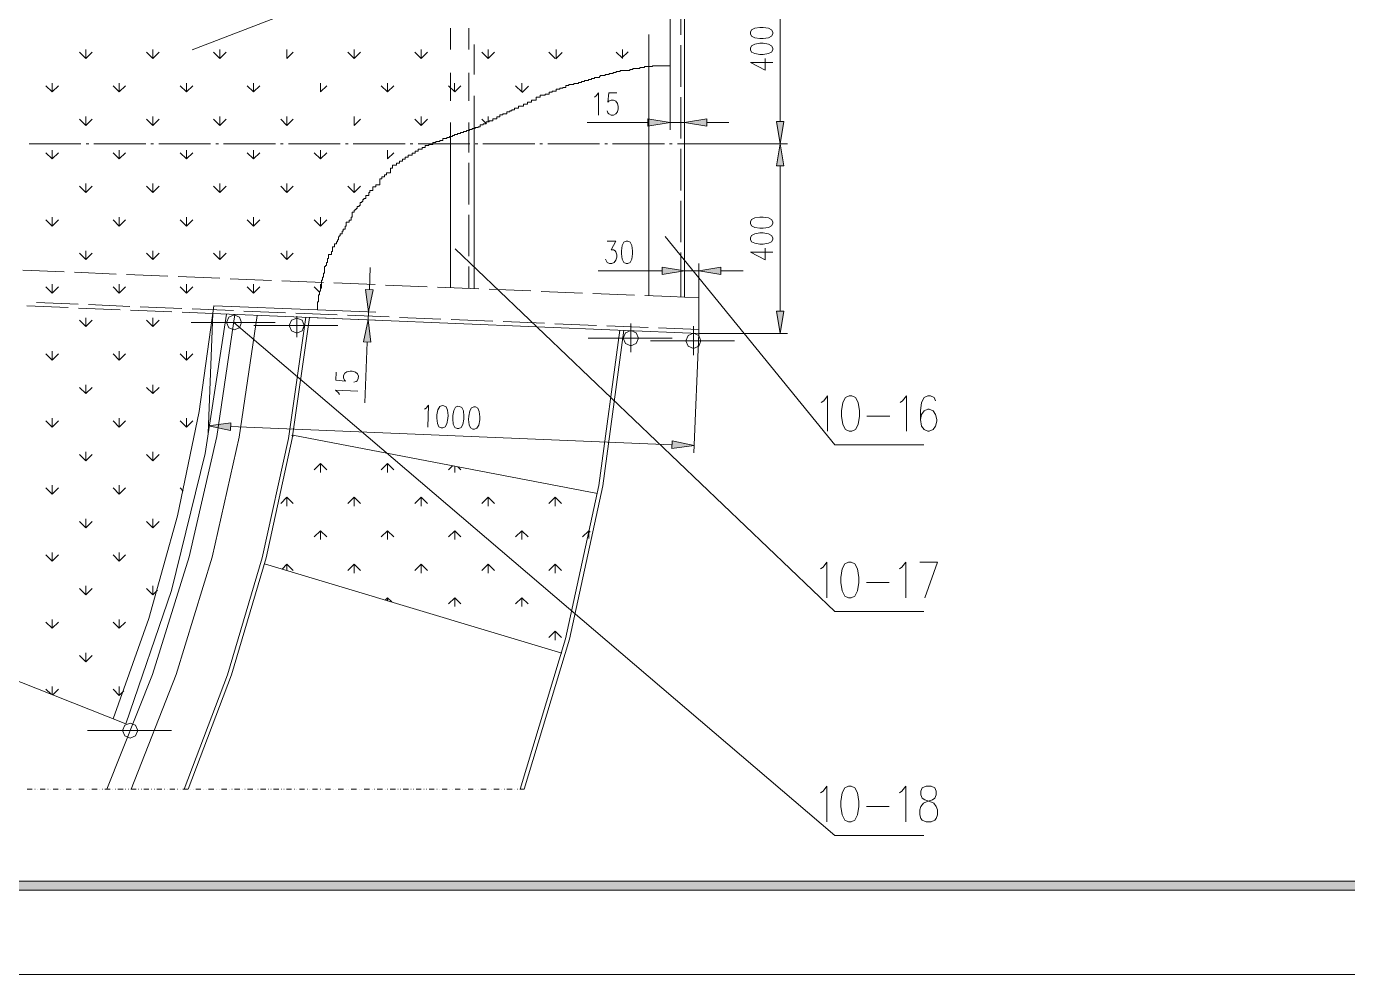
# Model space of a CAD drawing. Header units: millimetres. Extents: x 0 to 829, y 0 to 586.
# Drawn here: x 443 to 589.4, y 0 to 105.2 of the extents above; entities that cross this region are included whole.
import ezdxf

# ---------------------------------------------------------------- set-up
doc = ezdxf.new("R2010")
doc.units = ezdxf.units.MM

msp = doc.modelspace()

# ---------------------------------------------------------------- hatches: boundary and pattern name
h = msp.add_hatch(color=0)
h.dxf.hatch_style = 2
h.paths.add_polyline_path([(511.862917, 94.928972), (514.328833, 94.51975), (511.862917, 94.107)])
h = msp.add_hatch(color=0)
h.dxf.hatch_style = 2
h.paths.add_polyline_path([(518.38225, 94.928972), (515.916333, 94.51975), (518.38225, 94.107)])
h = msp.add_hatch(color=0)
h.dxf.hatch_style = 2
h.paths.add_polyline_path([(526.108083, 94.622056), (526.520833, 92.159667), (526.930056, 94.622056)])
h = msp.add_hatch(color=0)
h.dxf.hatch_style = 2
h.paths.add_polyline_path([(526.108083, 89.69375), (526.520833, 92.159667), (526.930056, 89.69375)])
h = msp.add_hatch(color=0)
h.dxf.hatch_style = 2
h.paths.add_polyline_path([(513.450417, 78.468361), (515.916333, 78.055611), (513.450417, 77.646389)])
h = msp.add_hatch(color=0)
h.dxf.hatch_style = 2
h.paths.add_polyline_path([(519.959167, 78.468361), (517.49325, 78.055611), (519.959167, 77.646389)])
h = msp.add_hatch(color=0)
h.dxf.hatch_style = 2
h.paths.add_polyline_path([(480.564472, 75.97775), (480.874917, 73.497722), (481.386444, 75.946)])
h = msp.add_hatch(color=0)
h.dxf.hatch_style = 2
h.paths.add_polyline_path([(526.108083, 73.585917), (526.520833, 71.123528), (526.930056, 73.585917)])
h = msp.add_hatch(color=0)
h.dxf.hatch_style = 2
h.paths.add_polyline_path([(480.328111, 70.171028), (480.839639, 72.619306), (481.150083, 70.139278)])
h = msp.add_hatch(color=0)
h.dxf.hatch_style = 2
h.paths.add_polyline_path([(465.606694, 61.185778), (463.130194, 60.875333), (465.574944, 60.363806)])
h = msp.add_hatch(color=0)
h.dxf.hatch_style = 2
h.paths.add_polyline_path([(514.5405, 59.189056), (516.98525, 58.677528), (514.505222, 58.367083)])
h = msp.add_hatch(color=0)
h.dxf.hatch_style = 2
h.paths.add_polyline_path([(24.154694, 9.36625), (25.142472, 10.3505), (818.80075, 10.3505), (819.788528, 9.36625)])

# ---------------------------------------------------------------- linework, layer by layer
at = {"color": 0, "lineweight": 0}
for points in [[(0, 0), (0, 585.632278), (829.154778, 585.632278), (829.154778, 0)], [(523.232944, 104.348139), (523.349361, 104.083556), (523.702139, 103.907167), (524.291278, 103.8225), (524.640528, 103.8225), (525.229667, 103.907167), (525.582444, 104.083556), (525.698861, 104.348139), (525.698861, 104.524528), (525.582444, 104.789111), (525.229667, 104.9655), (524.640528, 105.053694), (524.291278, 105.053694), (523.702139, 104.9655), (523.349361, 104.789111), (523.232944, 104.524528)], [(523.232944, 102.587778), (523.349361, 102.323194), (523.702139, 102.146806), (524.291278, 102.058611), (524.640528, 102.058611), (525.229667, 102.146806), (525.582444, 102.323194), (525.698861, 102.587778), (525.698861, 102.764167), (525.582444, 103.02875), (525.229667, 103.205139), (524.640528, 103.293333), (524.291278, 103.293333), (523.702139, 103.205139), (523.349361, 103.02875), (523.232944, 102.764167)], [(511.862917, 94.928972), (514.328833, 94.51975), (511.862917, 94.107)], [(518.38225, 94.928972), (515.916333, 94.51975), (518.38225, 94.107)], [(526.108083, 94.622056), (526.520833, 92.159667), (526.930056, 94.622056)], [(526.108083, 89.69375), (526.520833, 92.159667), (526.930056, 89.69375)], [(523.232944, 83.312), (523.349361, 83.047417), (523.702139, 82.871028), (524.291278, 82.782833), (524.640528, 82.782833), (525.229667, 82.871028), (525.582444, 83.047417), (525.698861, 83.312), (525.698861, 83.488389), (525.582444, 83.752972), (525.229667, 83.929361), (524.640528, 84.017556), (524.291278, 84.017556), (523.702139, 83.929361), (523.349361, 83.752972), (523.232944, 83.488389)], [(523.232944, 81.551639), (523.349361, 81.287056), (523.702139, 81.110667), (524.291278, 81.022472), (524.640528, 81.022472), (525.229667, 81.110667), (525.582444, 81.287056), (525.698861, 81.551639), (525.698861, 81.728028), (525.582444, 81.992611), (525.229667, 82.169), (524.640528, 82.257194), (524.291278, 82.257194), (523.702139, 82.169), (523.349361, 81.992611), (523.232944, 81.728028)], [(509.4605, 81.3435), (509.195917, 81.223556), (509.023056, 80.874306), (508.934861, 80.285167), (508.934861, 79.935917), (509.023056, 79.346778), (509.195917, 78.994), (509.4605, 78.877583), (509.636889, 78.877583), (509.901472, 78.994), (510.077861, 79.346778), (510.166056, 79.935917), (510.166056, 80.285167), (510.077861, 80.874306), (509.901472, 81.223556), (509.636889, 81.3435)], [(513.450417, 78.468361), (515.916333, 78.055611), (513.450417, 77.646389)], [(519.959167, 78.468361), (517.49325, 78.055611), (519.959167, 77.646389)], [(480.564472, 75.97775), (480.874917, 73.497722), (481.386444, 75.946)], [(526.108083, 73.585917), (526.520833, 71.123528), (526.930056, 73.585917)], [(465.133972, 72.340611), (465.380917, 72.936806), (465.973583, 73.18375), (466.569778, 72.936806), (466.816722, 72.340611), (466.569778, 71.747944), (465.973583, 71.501), (465.380917, 71.747944)], [(472.083694, 71.984306), (472.330639, 72.576972), (472.923306, 72.823917), (473.5195, 72.576972), (473.766444, 71.984306), (473.5195, 71.388111), (472.923306, 71.141167), (472.330639, 71.388111)], [(480.328111, 70.171028), (480.839639, 72.619306), (481.150083, 70.139278)], [(509.135944, 70.594361), (509.382889, 71.190556), (509.975556, 71.433972), (510.57175, 71.190556), (510.818694, 70.594361), (510.57175, 69.998167), (509.975556, 69.751222), (509.382889, 69.998167)], [(516.068028, 70.287444), (516.314972, 70.880111), (516.907639, 71.127056), (517.503833, 70.880111), (517.750778, 70.287444), (517.503833, 69.69125), (516.907639, 69.444306), (516.314972, 69.69125)], [(489.048778, 63.108417), (488.780667, 62.999056), (488.590167, 62.656861), (488.477278, 62.07125), (488.463167, 61.722), (488.526667, 61.129333), (488.688944, 60.773028), (488.946472, 60.6425), (489.122861, 60.635444), (489.390972, 60.744806), (489.581472, 61.087), (489.694361, 61.669083), (489.708472, 62.021861), (489.644972, 62.611), (489.482694, 62.970833), (489.225167, 63.097833)], [(490.805611, 63.034333), (490.5375, 62.9285), (490.347, 62.582778), (490.237639, 62.000694), (490.223528, 61.647917), (490.287028, 61.058778), (490.449306, 60.698944), (490.706833, 60.571944), (490.883222, 60.564889), (491.151333, 60.670722), (491.341833, 61.016444), (491.454722, 61.598528), (491.468833, 61.951306), (491.405333, 62.540444), (491.243056, 62.900278), (490.982, 63.027278)], [(534.183167, 64.202028), (533.759833, 64.015056), (533.477611, 63.454139), (533.3365, 62.512222), (533.3365, 61.951306), (533.477611, 61.009389), (533.759833, 60.448472), (534.183167, 60.2615), (534.465389, 60.2615), (534.888722, 60.448472), (535.167417, 61.009389), (535.308528, 61.951306), (535.308528, 62.512222), (535.167417, 63.454139), (534.888722, 64.015056), (534.465389, 64.202028)], [(492.565972, 62.963778), (492.297861, 62.857944), (492.107361, 62.512222), (491.994472, 61.930139), (491.980361, 61.577361), (492.043861, 60.988222), (492.206139, 60.628389), (492.467194, 60.501389), (492.643583, 60.494333), (492.911694, 60.600167), (493.102194, 60.945889), (493.211556, 61.527972), (493.225667, 61.877222), (493.162167, 62.469889), (492.999889, 62.826194), (492.742361, 62.956722)], [(465.606694, 61.185778), (463.130194, 60.875333), (465.574944, 60.363806)], [(514.5405, 59.189056), (516.98525, 58.677528), (514.505222, 58.367083)], [(534.112611, 45.748222), (533.689278, 45.56125), (533.407056, 44.996806), (533.265944, 44.058417), (533.265944, 43.493972), (533.407056, 42.555583), (533.689278, 41.991139), (534.112611, 41.804167), (534.394833, 41.804167), (534.818167, 41.991139), (535.096861, 42.555583), (535.237972, 43.493972), (535.237972, 44.058417), (535.096861, 44.996806), (534.818167, 45.56125), (534.394833, 45.748222)], [(453.619306, 27.061583), (453.86625, 27.657778), (454.458917, 27.904722), (455.055111, 27.657778), (455.302056, 27.061583), (455.055111, 26.468917), (454.458917, 26.221972), (453.86625, 26.468917)], [(534.112611, 20.895028), (533.689278, 20.704528), (533.407056, 20.143611), (533.265944, 19.205222), (533.265944, 18.640778), (533.407056, 17.702389), (533.689278, 17.137944), (534.112611, 16.950972), (534.394833, 16.950972), (534.818167, 17.137944), (535.096861, 17.702389), (535.237972, 18.640778), (535.237972, 19.205222), (535.096861, 20.143611), (534.818167, 20.704528), (534.394833, 20.895028)], [(542.70275, 20.895028), (542.282944, 20.704528), (542.141833, 20.330583), (542.141833, 19.953111), (542.282944, 19.579167), (542.561639, 19.392194), (543.126083, 19.205222), (543.549417, 19.014722), (543.831639, 18.640778), (543.97275, 18.263306), (543.97275, 17.702389), (543.831639, 17.324917), (543.690528, 17.137944), (543.267194, 16.950972), (542.70275, 16.950972), (542.282944, 17.137944), (542.141833, 17.324917), (542.000722, 17.702389), (542.000722, 18.263306), (542.141833, 18.640778), (542.424056, 19.014722), (542.843861, 19.205222), (543.408306, 19.392194), (543.690528, 19.579167), (543.831639, 19.953111), (543.831639, 20.330583), (543.690528, 20.704528), (543.267194, 20.895028)], [(24.154694, 9.36625), (25.142472, 10.3505), (818.80075, 10.3505), (819.788528, 9.36625)]]:
    msp.add_lwpolyline(points, close=True, dxfattribs=at)
for points in [[(532.602722, 129.956278), (461.331028, 102.570139)], [(514.328833, 112.098667), (514.328833, 100.813306)], [(526.520833, 110.729889), (526.520833, 94.622056)], [(515.496528, 104.23525), (515.496528, 109.184722)], [(515.916333, 75.134611), (515.916333, 109.184722)], [(489.980111, 102.594833), (489.980111, 104.979611)], [(492.019167, 102.594833), (492.019167, 104.979611)], [(511.972278, 100.703944), (511.972278, 104.288167)], [(449.541194, 101.617639), (449.541194, 102.601889)], [(456.974222, 101.617639), (456.974222, 102.601889)], [(464.410778, 101.617639), (464.410778, 102.601889)], [(471.847333, 101.617639), (471.847333, 102.601889)], [(479.283889, 101.617639), (479.283889, 102.601889)], [(486.720444, 101.617639), (486.720444, 102.601889)], [(492.608306, 99.843167), (492.608306, 103.145167)], [(494.157, 101.617639), (494.157, 102.601889)], [(501.674694, 101.617639), (501.674694, 102.601889)], [(509.030111, 101.617639), (509.030111, 102.601889)], [(515.496528, 98.484972), (515.496528, 103.085194)], [(449.541194, 101.617639), (448.842694, 102.312611)], [(449.541194, 101.617639), (450.236167, 102.312611)], [(456.974222, 101.617639), (456.27925, 102.312611)], [(456.974222, 101.617639), (457.672722, 102.312611)], [(464.410778, 101.617639), (463.715806, 102.312611)], [(464.410778, 101.617639), (465.109278, 102.312611)], [(471.847333, 101.617639), (472.545833, 102.312611)], [(479.283889, 101.617639), (478.588917, 102.312611)], [(479.283889, 101.617639), (479.982389, 102.312611)], [(486.720444, 101.617639), (486.021944, 102.312611)], [(486.720444, 101.617639), (487.418944, 102.312611)], [(494.157, 101.617639), (493.4585, 102.312611)], [(494.157, 101.617639), (494.8555, 102.312611)], [(501.593556, 101.617639), (500.895056, 102.312611)], [(501.646472, 101.564722), (502.341444, 102.259694)], [(509.04775, 101.63175), (508.34925, 102.33025)], [(508.977194, 101.670556), (509.672167, 102.365528)], [(523.232944, 101.180194), (524.876889, 100.29825), (524.876889, 101.621167)], [(523.232944, 101.180194), (525.698861, 101.180194)], [(489.980111, 96.911583), (489.980111, 100.026611)], [(492.019167, 96.911583), (492.019167, 100.026611)], [(506.479528, 99.610333), (506.479528, 99.500972)], [(506.588889, 99.610333), (506.479528, 99.610333)], [(507.135694, 99.719694), (506.588889, 99.719694)], [(506.588889, 99.719694), (506.588889, 99.610333)], [(507.135694, 99.829056), (507.135694, 99.719694)], [(507.573139, 99.829056), (507.135694, 99.829056)], [(507.573139, 99.938417), (507.573139, 99.829056)], [(508.010583, 99.938417), (507.573139, 99.938417)], [(508.010583, 100.047778), (508.010583, 99.938417)], [(508.338667, 100.047778), (508.010583, 100.047778)], [(508.776111, 100.157139), (508.338667, 100.157139)], [(508.338667, 100.157139), (508.338667, 100.047778)], [(508.776111, 100.2665), (508.776111, 100.157139)], [(509.866194, 100.2665), (508.776111, 100.2665)], [(510.194278, 100.375861), (509.866194, 100.375861)], [(509.866194, 100.375861), (509.866194, 100.2665)], [(510.959806, 100.485222), (510.194278, 100.485222)], [(510.194278, 100.485222), (510.194278, 100.375861)], [(510.959806, 100.594583), (510.959806, 100.485222)], [(511.503083, 100.594583), (510.959806, 100.594583)], [(511.503083, 100.703944), (511.503083, 100.594583)], [(512.377972, 100.703944), (511.503083, 100.703944)], [(511.972278, 75.293361), (511.972278, 100.703944)], [(512.377972, 100.813306), (512.377972, 100.703944)], [(514.328833, 100.813306), (512.377972, 100.813306)], [(514.328833, 100.813306), (514.328833, 93.697778)], [(445.822917, 97.899361), (445.124417, 98.594333)], [(445.822917, 97.899361), (445.822917, 98.883611)], [(445.822917, 97.899361), (446.517889, 98.594333)], [(453.255944, 97.899361), (452.560972, 98.594333)], [(453.255944, 97.899361), (453.255944, 98.883611)], [(453.255944, 97.899361), (453.954444, 98.594333)], [(460.6925, 97.899361), (459.997528, 98.594333)], [(460.6925, 97.899361), (460.6925, 98.883611)], [(460.6925, 97.899361), (461.391, 98.594333)], [(468.129056, 97.899361), (467.434083, 98.594333)], [(468.129056, 97.899361), (468.129056, 98.883611)], [(468.129056, 97.899361), (468.827556, 98.594333)], [(475.565611, 97.899361), (475.565611, 98.883611)], [(475.565611, 97.899361), (476.264111, 98.594333)], [(483.002167, 97.899361), (482.303667, 98.594333)], [(483.002167, 97.899361), (483.002167, 98.883611)], [(483.002167, 97.899361), (483.700667, 98.594333)], [(490.438722, 97.899361), (489.740222, 98.594333)], [(490.428139, 97.899361), (490.428139, 98.883611)], [(490.438722, 97.899361), (491.137222, 98.594333)], [(497.875278, 97.899361), (497.176778, 98.594333)], [(497.875278, 97.899361), (497.875278, 98.883611)], [(497.928194, 97.846444), (498.623167, 98.541417)], [(501.674694, 98.192167), (501.674694, 97.973444)], [(502.112139, 98.192167), (501.674694, 98.192167)], [(502.112139, 98.301528), (502.112139, 98.192167)], [(502.440222, 98.301528), (502.112139, 98.301528)], [(502.440222, 98.410889), (502.440222, 98.301528)], [(502.768306, 98.410889), (502.440222, 98.410889)], [(502.768306, 98.629611), (502.768306, 98.410889)], [(503.096389, 98.629611), (502.768306, 98.629611)], [(503.096389, 98.738972), (503.096389, 98.629611)], [(503.643194, 98.738972), (503.096389, 98.738972)], [(503.643194, 98.848333), (503.643194, 98.738972)], [(504.186472, 98.848333), (503.643194, 98.848333)], [(504.186472, 98.957694), (504.186472, 98.848333)], [(504.514556, 98.957694), (504.186472, 98.957694)], [(504.514556, 99.067056), (504.514556, 98.957694)], [(504.842639, 99.067056), (504.514556, 99.067056)], [(504.842639, 99.176417), (504.842639, 99.067056)], [(505.280083, 99.176417), (504.842639, 99.176417)], [(505.280083, 99.285778), (505.280083, 99.176417)], [(505.608167, 99.285778), (505.280083, 99.285778)], [(505.608167, 99.395139), (505.608167, 99.285778)], [(505.93625, 99.395139), (505.608167, 99.395139)], [(506.479528, 99.500972), (505.93625, 99.500972)], [(505.93625, 99.500972), (505.93625, 99.395139)], [(492.608306, 93.828306), (492.608306, 97.461917)], [(498.510278, 96.774), (498.510278, 96.555278)], [(498.944194, 96.774), (498.510278, 96.774)], [(498.944194, 96.992722), (498.944194, 96.774)], [(499.491, 96.992722), (498.944194, 96.992722)], [(499.491, 97.320806), (499.491, 96.992722)], [(499.928444, 97.320806), (499.491, 97.320806)], [(499.928444, 97.539528), (499.928444, 97.320806)], [(500.47525, 97.539528), (499.928444, 97.539528)], [(500.47525, 97.648889), (500.47525, 97.539528)], [(500.912694, 97.648889), (500.47525, 97.648889)], [(500.912694, 97.864083), (500.912694, 97.648889)], [(501.23725, 97.864083), (500.912694, 97.864083)], [(501.23725, 97.973444), (501.23725, 97.864083)], [(501.674694, 97.973444), (501.23725, 97.973444)], [(505.93625, 97.334917), (506.112639, 97.454861), (506.377222, 97.804111), (506.377222, 95.341722)], [(508.402167, 97.804111), (507.520222, 97.804111), (507.432028, 96.749306), (507.520222, 96.865722), (507.784806, 96.985667), (508.049389, 96.985667), (508.313972, 96.865722), (508.490361, 96.632889), (508.578556, 96.280111), (508.578556, 96.04375), (508.490361, 95.6945), (508.313972, 95.458139), (508.049389, 95.341722), (507.784806, 95.341722), (507.520222, 95.458139), (507.432028, 95.574556), (507.343833, 95.810917)], [(515.496528, 92.734694), (515.496528, 97.334917)], [(495.451694, 95.355833), (495.451694, 95.137111)], [(495.779778, 95.355833), (495.451694, 95.355833)], [(495.779778, 95.465194), (495.779778, 95.355833)], [(496.213694, 95.465194), (495.779778, 95.465194)], [(496.213694, 95.683917), (496.213694, 95.465194)], [(496.541778, 95.683917), (496.213694, 95.683917)], [(496.541778, 95.793278), (496.541778, 95.683917)], [(496.7605, 95.793278), (496.541778, 95.793278)], [(496.7605, 95.902639), (496.7605, 95.793278)], [(497.088583, 95.902639), (496.7605, 95.902639)], [(497.088583, 96.117833), (497.088583, 95.902639)], [(497.526028, 96.117833), (497.088583, 96.117833)], [(497.526028, 96.336556), (497.526028, 96.117833)], [(498.072833, 96.336556), (497.526028, 96.336556)], [(498.072833, 96.555278), (498.072833, 96.336556)], [(498.510278, 96.555278), (498.072833, 96.555278)], [(515.916333, 94.353944), (515.916333, 95.341722)], [(449.541194, 94.181083), (448.842694, 94.876056)], [(449.541194, 94.181083), (449.541194, 95.165333)], [(449.541194, 94.181083), (450.236167, 94.876056)], [(456.974222, 94.181083), (456.27925, 94.876056)], [(456.974222, 94.181083), (456.974222, 95.165333)], [(456.974222, 94.181083), (457.672722, 94.876056)], [(464.410778, 94.181083), (463.715806, 94.876056)], [(464.410778, 94.181083), (464.410778, 95.165333)], [(464.410778, 94.181083), (465.109278, 94.876056)], [(471.847333, 94.181083), (471.152361, 94.876056)], [(471.847333, 94.181083), (471.847333, 95.165333)], [(471.847333, 94.181083), (472.545833, 94.876056)], [(479.283889, 94.181083), (479.283889, 95.165333)], [(479.283889, 94.181083), (479.982389, 94.876056)], [(486.720444, 94.181083), (486.021944, 94.876056)], [(486.720444, 94.181083), (486.720444, 95.165333)], [(486.720444, 94.181083), (487.418944, 94.876056)], [(489.980111, 92.953417), (489.980111, 94.526806)], [(492.019167, 93.609583), (492.019167, 94.526806)], [(492.393111, 93.828306), (492.393111, 93.718944)], [(492.721194, 93.828306), (492.393111, 93.828306)], [(492.608306, 76.083583), (492.608306, 93.828306)], [(492.721194, 93.937667), (492.721194, 93.828306)], [(493.049278, 93.937667), (492.721194, 93.937667)], [(493.049278, 94.047028), (493.049278, 93.937667)], [(493.268, 94.047028), (493.049278, 94.047028)], [(493.268, 94.262222), (493.268, 94.047028)], [(493.592556, 94.262222), (493.268, 94.262222)], [(493.962972, 94.371583), (493.4585, 94.876056)], [(493.920639, 94.371583), (493.592556, 94.371583)], [(493.592556, 94.371583), (493.592556, 94.262222)], [(493.920639, 94.590306), (493.920639, 94.371583)], [(494.248722, 94.590306), (493.920639, 94.590306)], [(494.157, 94.590306), (494.157, 95.165333)], [(494.248722, 94.699667), (494.248722, 94.590306)], [(494.686167, 94.699667), (494.248722, 94.699667)], [(494.686167, 94.918389), (494.686167, 94.699667)], [(495.123611, 94.918389), (494.686167, 94.918389)], [(495.123611, 95.137111), (495.123611, 94.918389)], [(495.451694, 95.137111), (495.123611, 95.137111)], [(511.862917, 94.51975), (505.114278, 94.51975)], [(515.916333, 94.51975), (514.328833, 94.51975)], [(518.38225, 94.51975), (520.848167, 94.51975)], [(488.025722, 92.300778), (488.025722, 92.082056)], [(488.350278, 92.300778), (488.025722, 92.300778)], [(488.350278, 92.410139), (488.350278, 92.300778)], [(488.787722, 92.410139), (488.350278, 92.410139)], [(488.787722, 92.515972), (488.787722, 92.410139)], [(489.115806, 92.515972), (488.787722, 92.515972)], [(489.115806, 92.734694), (489.115806, 92.515972)], [(489.55325, 92.734694), (489.115806, 92.734694)], [(489.55325, 92.844056), (489.55325, 92.734694)], [(489.881333, 92.844056), (489.55325, 92.844056)], [(489.881333, 92.953417), (489.881333, 92.844056)], [(490.209417, 92.953417), (489.881333, 92.953417)], [(489.980111, 76.192944), (489.980111, 92.953417)], [(490.209417, 93.062778), (490.209417, 92.953417)], [(490.428139, 93.062778), (490.209417, 93.062778)], [(490.428139, 93.172139), (490.428139, 93.062778)], [(490.756222, 93.172139), (490.428139, 93.172139)], [(490.756222, 93.2815), (490.756222, 93.172139)], [(491.080778, 93.2815), (490.756222, 93.2815)], [(491.080778, 93.390861), (491.080778, 93.2815)], [(491.408861, 93.390861), (491.080778, 93.390861)], [(491.408861, 93.500222), (491.408861, 93.390861)], [(491.736944, 93.500222), (491.408861, 93.500222)], [(491.736944, 93.609583), (491.736944, 93.500222)], [(492.065028, 93.609583), (491.736944, 93.609583)], [(492.019167, 91.186), (492.019167, 93.609583)], [(492.393111, 93.718944), (492.065028, 93.718944)], [(492.065028, 93.718944), (492.065028, 93.609583)], [(443.244111, 92.159667), (448.997917, 92.159667)], [(445.822917, 90.462806), (445.124417, 91.157778)], [(445.822917, 90.462806), (445.822917, 91.447056)], [(445.822917, 90.462806), (446.517889, 91.157778)], [(449.572944, 92.159667), (449.858694, 92.159667)], [(450.433722, 92.159667), (456.184, 92.159667)], [(453.255944, 90.462806), (452.560972, 91.157778)], [(453.255944, 90.462806), (453.255944, 91.447056)], [(453.255944, 90.462806), (453.954444, 91.157778)], [(456.759028, 92.159667), (457.048306, 92.159667)], [(457.623333, 92.159667), (463.373611, 92.159667)], [(460.6925, 90.462806), (459.997528, 91.157778)], [(460.6925, 90.462806), (460.6925, 91.447056)], [(460.6925, 90.462806), (461.391, 91.157778)], [(463.948639, 92.159667), (464.237917, 92.159667)], [(464.812944, 92.159667), (470.563222, 92.159667)], [(468.129056, 90.462806), (467.434083, 91.157778)], [(468.129056, 90.462806), (468.129056, 91.447056)], [(468.129056, 90.462806), (468.827556, 91.157778)], [(471.13825, 92.159667), (471.427528, 92.159667)], [(472.002556, 92.159667), (477.752833, 92.159667)], [(475.565611, 90.462806), (474.870639, 91.157778)], [(475.565611, 90.462806), (475.565611, 91.447056)], [(475.565611, 90.462806), (476.264111, 91.157778)], [(478.327861, 92.159667), (478.613611, 92.159667)], [(479.188639, 92.159667), (484.942444, 92.159667)], [(483.002167, 90.462806), (483.002167, 91.447056)], [(483.002167, 90.462806), (483.700667, 91.157778)], [(485.295222, 90.879083), (485.295222, 90.663889)], [(485.732667, 90.879083), (485.295222, 90.879083)], [(485.517472, 92.159667), (485.803222, 92.159667)], [(485.732667, 91.097806), (485.732667, 90.879083)], [(486.057222, 91.097806), (485.732667, 91.097806)], [(486.057222, 91.316528), (486.057222, 91.097806)], [(486.385306, 91.316528), (486.057222, 91.316528)], [(486.37825, 92.159667), (492.128528, 92.159667)], [(486.385306, 91.53525), (486.385306, 91.316528)], [(486.82275, 91.53525), (486.385306, 91.53525)], [(486.82275, 91.753972), (486.82275, 91.53525)], [(487.150833, 91.753972), (486.82275, 91.753972)], [(487.150833, 91.972694), (487.150833, 91.753972)], [(487.588278, 91.972694), (487.150833, 91.972694)], [(487.588278, 92.082056), (487.588278, 91.972694)], [(488.025722, 92.082056), (487.588278, 92.082056)], [(492.703556, 92.159667), (492.992833, 92.159667)], [(493.567861, 92.159667), (499.318139, 92.159667)], [(499.893167, 92.159667), (500.182444, 92.159667)], [(500.757472, 92.159667), (506.50775, 92.159667)], [(507.082778, 92.159667), (507.372056, 92.159667)], [(507.947083, 92.159667), (513.697361, 92.159667)], [(514.272389, 92.159667), (514.558139, 92.159667)], [(515.133167, 92.159667), (519.557, 92.159667)], [(515.496528, 86.980889), (515.496528, 91.584639)], [(515.916333, 92.159667), (527.342806, 92.159667)], [(515.916333, 92.159667), (527.342806, 92.159667)], [(483.326722, 89.460917), (483.326722, 88.917639)], [(483.545444, 89.460917), (483.326722, 89.460917)], [(483.545444, 89.789), (483.545444, 89.460917)], [(483.982889, 89.789), (483.545444, 89.789)], [(483.982889, 90.007722), (483.982889, 89.789)], [(484.310972, 90.007722), (483.982889, 90.007722)], [(484.310972, 90.226444), (484.310972, 90.007722)], [(484.639056, 90.226444), (484.310972, 90.226444)], [(484.639056, 90.445167), (484.639056, 90.226444)], [(484.967139, 90.445167), (484.639056, 90.445167)], [(484.967139, 90.663889), (484.967139, 90.445167)], [(485.295222, 90.663889), (484.967139, 90.663889)], [(492.019167, 85.432194), (492.019167, 90.035944)], [(526.520833, 73.585917), (526.520833, 89.69375)], [(482.127278, 88.261472), (482.127278, 87.605306)], [(482.346, 88.261472), (482.127278, 88.261472)], [(482.346, 88.480194), (482.346, 88.261472)], [(482.674083, 88.480194), (482.346, 88.480194)], [(482.674083, 88.698917), (482.674083, 88.480194)], [(482.892806, 88.698917), (482.674083, 88.698917)], [(482.892806, 88.917639), (482.892806, 88.698917)], [(483.326722, 88.917639), (482.892806, 88.917639)], [(449.541194, 86.744528), (448.842694, 87.4395)], [(449.541194, 86.744528), (449.541194, 87.728778)], [(449.541194, 86.744528), (450.236167, 87.4395)], [(456.974222, 86.744528), (456.27925, 87.4395)], [(456.974222, 86.744528), (456.974222, 87.728778)], [(456.974222, 86.744528), (457.672722, 87.4395)], [(464.410778, 86.744528), (463.715806, 87.4395)], [(464.410778, 86.744528), (464.410778, 87.728778)], [(464.410778, 86.744528), (465.109278, 87.4395)], [(471.847333, 86.744528), (471.152361, 87.4395)], [(471.847333, 86.744528), (471.847333, 87.728778)], [(471.847333, 86.744528), (472.545833, 87.4395)], [(479.283889, 86.744528), (478.588917, 87.4395)], [(479.283889, 86.744528), (479.982389, 87.4395)], [(479.287417, 86.744528), (479.287417, 87.728778)], [(480.924306, 86.733944), (480.924306, 86.405861)], [(481.033667, 86.733944), (480.924306, 86.733944)], [(481.033667, 86.952667), (481.033667, 86.733944)], [(481.36175, 86.952667), (481.033667, 86.952667)], [(481.36175, 87.386583), (481.36175, 86.952667)], [(481.689833, 87.386583), (481.36175, 87.386583)], [(481.689833, 87.605306), (481.689833, 87.386583)], [(482.127278, 87.605306), (481.689833, 87.605306)], [(479.506139, 84.987694), (479.506139, 84.878333)], [(479.6155, 84.987694), (479.506139, 84.987694)], [(479.6155, 85.206417), (479.6155, 84.987694)], [(479.834222, 85.206417), (479.6155, 85.206417)], [(479.834222, 85.315778), (479.834222, 85.206417)], [(479.943583, 85.315778), (479.834222, 85.315778)], [(479.943583, 85.640333), (479.943583, 85.315778)], [(480.162306, 85.640333), (479.943583, 85.640333)], [(480.162306, 85.749694), (480.162306, 85.640333)], [(480.271667, 85.749694), (480.162306, 85.749694)], [(480.271667, 85.968417), (480.271667, 85.749694)], [(480.381028, 85.968417), (480.271667, 85.968417)], [(480.381028, 86.077778), (480.381028, 85.968417)], [(480.59975, 86.077778), (480.381028, 86.077778)], [(480.59975, 86.405861), (480.59975, 86.077778)], [(480.924306, 86.405861), (480.59975, 86.405861)], [(515.496528, 81.230611), (515.496528, 85.830833)], [(445.822917, 83.02625), (445.124417, 83.721222)], [(445.822917, 83.02625), (445.822917, 84.0105)], [(445.822917, 83.02625), (446.517889, 83.721222)], [(453.255944, 83.02625), (452.560972, 83.721222)], [(453.255944, 83.02625), (453.255944, 84.0105)], [(453.255944, 83.02625), (453.954444, 83.721222)], [(460.6925, 83.02625), (459.997528, 83.721222)], [(460.6925, 83.02625), (460.6925, 84.0105)], [(460.6925, 83.02625), (461.391, 83.721222)], [(468.129056, 83.02625), (467.434083, 83.721222)], [(468.129056, 83.02625), (468.129056, 84.0105)], [(468.129056, 83.02625), (468.827556, 83.721222)], [(475.565611, 83.02625), (474.870639, 83.721222)], [(475.565611, 83.02625), (475.565611, 84.0105)], [(475.565611, 83.02625), (476.264111, 83.721222)], [(478.740611, 83.678889), (478.740611, 83.460167)], [(478.959333, 83.678889), (478.740611, 83.678889)], [(478.959333, 84.003444), (478.959333, 83.678889)], [(479.068694, 84.003444), (478.959333, 84.003444)], [(479.068694, 84.55025), (479.068694, 84.003444)], [(479.287417, 84.55025), (479.068694, 84.55025)], [(479.287417, 84.768972), (479.287417, 84.55025)], [(479.396778, 84.768972), (479.287417, 84.768972)], [(479.396778, 84.878333), (479.396778, 84.768972)], [(479.506139, 84.878333), (479.396778, 84.878333)], [(492.019167, 79.681917), (492.019167, 84.282139)], [(477.759889, 82.151361), (477.759889, 81.932639)], [(477.978611, 82.151361), (477.759889, 82.151361)], [(477.978611, 82.475917), (477.978611, 82.151361)], [(478.087972, 82.475917), (477.978611, 82.475917)], [(478.303167, 82.694639), (478.087972, 82.694639)], [(478.087972, 82.694639), (478.087972, 82.475917)], [(478.303167, 83.022722), (478.303167, 82.694639)], [(478.412528, 83.022722), (478.303167, 83.022722)], [(478.740611, 83.460167), (478.412528, 83.460167)], [(478.412528, 83.460167), (478.412528, 83.022722)], [(477.103722, 80.729667), (476.885, 80.729667)], [(476.885, 80.729667), (476.885, 80.186389)], [(477.103722, 81.05775), (477.103722, 80.729667)], [(477.322444, 81.05775), (477.103722, 81.05775)], [(477.322444, 81.276472), (477.322444, 81.05775)], [(477.431806, 81.276472), (477.322444, 81.276472)], [(477.431806, 81.495194), (477.431806, 81.276472)], [(477.541167, 81.495194), (477.431806, 81.495194)], [(477.541167, 81.823278), (477.541167, 81.495194)], [(477.650528, 81.823278), (477.541167, 81.823278)], [(477.650528, 81.932639), (477.650528, 81.823278)], [(477.759889, 81.932639), (477.650528, 81.932639)], [(507.347361, 81.3435), (508.3175, 81.3435), (507.788333, 80.405111), (508.052917, 80.405111), (508.229306, 80.285167), (508.3175, 80.16875), (508.405694, 79.815972), (508.405694, 79.583139), (508.3175, 79.230361), (508.141111, 78.994), (507.876528, 78.877583), (507.611944, 78.877583), (507.347361, 78.994), (507.259167, 79.113944), (507.1745, 79.346778)], [(532.602722, 58.741028), (513.767917, 81.879722)], [(523.232944, 80.144056), (524.876889, 79.262111), (524.876889, 80.585028)], [(449.541194, 79.307972), (448.842694, 80.002944)], [(449.541194, 79.307972), (449.541194, 80.292222)], [(449.541194, 79.307972), (450.236167, 80.002944)], [(456.974222, 79.307972), (456.27925, 80.002944)], [(456.974222, 79.307972), (456.974222, 80.292222)], [(456.974222, 79.307972), (457.672722, 80.002944)], [(464.410778, 79.307972), (463.715806, 80.002944)], [(464.410778, 79.307972), (464.410778, 80.292222)], [(464.410778, 79.307972), (465.109278, 80.002944)], [(471.847333, 79.307972), (471.152361, 80.002944)], [(471.847333, 79.307972), (471.847333, 80.292222)], [(471.847333, 79.307972), (472.545833, 80.002944)], [(476.338194, 79.420861), (476.338194, 78.983417)], [(476.447556, 79.420861), (476.338194, 79.420861)], [(476.447556, 79.858306), (476.447556, 79.420861)], [(476.775639, 79.858306), (476.447556, 79.858306)], [(476.775639, 80.186389), (476.775639, 79.858306)], [(476.885, 80.186389), (476.775639, 80.186389)], [(532.602722, 40.287222), (490.484583, 80.482722)], [(515.496528, 75.134611), (515.496528, 80.080556)], [(515.912806, 75.198111), (515.912806, 79.145694)], [(523.232944, 80.144056), (525.698861, 80.144056)], [(442.559722, 78.126167), (447.156417, 77.939194)], [(448.302944, 77.893333), (452.903167, 77.706361)], [(454.049694, 77.656972), (458.646389, 77.47)], [(475.90075, 77.783972), (475.90075, 77.346528)], [(476.010111, 77.783972), (475.90075, 77.783972)], [(476.010111, 78.5495), (476.010111, 77.783972)], [(476.119472, 78.5495), (476.010111, 78.5495)], [(476.119472, 78.658861), (476.119472, 78.5495)], [(476.228833, 78.658861), (476.119472, 78.658861)], [(476.228833, 78.983417), (476.228833, 78.658861)], [(476.338194, 78.983417), (476.228833, 78.983417)], [(480.977222, 75.960111), (481.076, 78.4225)], [(492.019167, 76.108278), (492.019167, 78.531861)], [(513.450417, 78.055611), (506.352528, 78.055611)], [(515.916333, 75.134611), (515.916333, 78.877583)], [(517.49325, 78.055611), (515.916333, 78.055611)], [(517.49325, 75.067583), (517.49325, 78.877583)], [(519.959167, 78.055611), (522.425083, 78.055611)], [(445.822917, 75.589694), (445.124417, 76.284667)], [(445.822917, 75.589694), (445.822917, 76.573944)], [(445.822917, 75.589694), (446.517889, 76.284667)], [(453.255944, 75.589694), (452.560972, 76.284667)], [(453.255944, 75.589694), (453.255944, 76.573944)], [(453.255944, 75.589694), (453.954444, 76.284667)], [(459.796444, 77.424139), (464.393139, 77.237167)], [(460.6925, 75.589694), (459.997528, 76.284667)], [(460.6925, 75.589694), (460.6925, 76.573944)], [(460.6925, 75.589694), (461.391, 76.284667)], [(465.543194, 77.187778), (470.139889, 77.000806)], [(468.129056, 75.589694), (467.434083, 76.284667)], [(468.129056, 75.589694), (468.129056, 76.573944)], [(468.129056, 75.589694), (468.827556, 76.284667)], [(471.289944, 76.954944), (475.886639, 76.767972)], [(475.466833, 75.692), (474.870639, 76.284667)], [(475.565611, 76.122389), (475.565611, 76.573944)], [(475.682028, 77.018444), (475.682028, 76.147083)], [(475.791389, 77.018444), (475.682028, 77.018444)], [(475.791389, 77.346528), (475.791389, 77.018444)], [(475.90075, 77.346528), (475.791389, 77.346528)], [(477.036694, 76.718583), (481.633389, 76.531611)], [(482.783444, 76.48575), (487.380139, 76.298778)], [(488.530194, 76.249389), (493.126889, 76.062417)], [(475.357472, 75.381556), (475.357472, 74.619556)], [(475.466833, 75.381556), (475.357472, 75.381556)], [(475.466833, 75.819), (475.466833, 75.381556)], [(475.576194, 75.819), (475.466833, 75.819)], [(475.576194, 76.147083), (475.576194, 75.819)], [(475.682028, 76.147083), (475.576194, 76.147083)], [(494.276944, 76.016556), (498.873639, 75.829583)], [(500.023694, 75.780194), (504.620389, 75.593222)], [(505.766917, 75.547361), (510.367139, 75.360389)], [(511.513667, 75.311), (514.328833, 75.198111)], [(514.328833, 75.198111), (517.49325, 75.067583)], [(517.49325, 71.123528), (517.49325, 75.067583)], [(442.990111, 74.160944), (447.586806, 73.973972)], [(444.08725, 74.538417), (448.683944, 74.351444)], [(448.736861, 73.928111), (453.333556, 73.741139)], [(449.834, 74.305583), (454.430694, 74.115083)], [(452.5645, 28.373917), (456.519139, 39.511111), (459.704722, 50.89525), (462.114194, 62.469889), (463.726389, 74.178583)], [(453.975611, 27.813), (459.0415, 42.612028), (462.770361, 57.799111), (465.141028, 73.257833)], [(454.483611, 73.69175), (459.080306, 73.504778)], [(455.58075, 74.069222), (460.177444, 73.88225)], [(460.230361, 73.458917), (463.638194, 73.321333)], [(461.3275, 73.836389), (465.924194, 73.645889)], [(463.638194, 73.321333), (463.094917, 60.053361)], [(463.638194, 73.321333), (517.49325, 71.123528)], [(475.248111, 73.727028), (463.726389, 74.178583)], [(467.07425, 73.600028), (471.670944, 73.413056)], [(472.821, 73.367194), (477.417694, 73.180222)], [(475.248111, 74.619556), (475.248111, 73.727028)], [(475.357472, 74.619556), (475.248111, 74.619556)], [(475.248111, 73.727028), (481.696889, 73.465972)], [(480.874917, 73.497722), (480.839639, 72.619306)], [(449.541194, 71.871417), (448.842694, 72.569917)], [(449.541194, 71.871417), (449.541194, 72.855667)], [(449.541194, 71.871417), (450.236167, 72.569917)], [(451.866, 20.566944), (456.938944, 33.274), (461.013528, 46.340889), (464.058, 59.682944), (466.05825, 73.222556)], [(454.557694, 20.566944), (459.5495, 33.266944), (463.553528, 46.309139), (466.555667, 59.619444), (468.527694, 73.12025)], [(456.974222, 71.871417), (456.27925, 72.569917)], [(456.974222, 71.871417), (456.974222, 72.855667)], [(456.974222, 71.871417), (457.672722, 72.569917)], [(460.431444, 20.566944), (465.243333, 33.24225), (469.10625, 46.235056), (472.006083, 59.478333), (473.921667, 72.901528)], [(460.886528, 20.566944), (465.684306, 33.238722), (469.540167, 46.228), (472.429417, 59.46775), (474.341472, 72.883889)], [(461.225194, 72.344139), (470.538528, 72.344139)], [(532.602722, 15.4305), (465.963, 72.344139)], [(468.174917, 71.987833), (477.491778, 71.987833)], [(472.923306, 73.025), (472.923306, 70.710778)], [(475.209306, 72.848611), (481.661611, 72.584028)], [(478.56775, 73.130833), (483.164444, 72.943861)], [(484.310972, 72.898), (488.911194, 72.711028)], [(490.057722, 72.661639), (494.654417, 72.474667)], [(495.804472, 72.428806), (500.401167, 72.241833)], [(501.551222, 72.192444), (506.147917, 72.005472)], [(507.297972, 71.959611), (511.894667, 71.772639)], [(509.986139, 72.23125), (509.986139, 69.028028)], [(516.918222, 71.924333), (516.918222, 68.721111)], [(497.695361, 20.566944), (502.733028, 37.225111), (506.426611, 54.232528), (508.762, 71.479833)], [(498.139861, 20.566944), (503.163417, 37.221583), (506.853472, 54.221944), (509.181806, 71.462194)], [(505.227167, 70.597889), (514.544028, 70.597889)], [(513.044722, 71.72325), (517.49325, 71.543333)], [(517.49325, 71.123528), (516.9535, 57.855556)], [(517.49325, 71.123528), (527.342806, 71.123528)], [(445.822917, 68.153139), (445.124417, 68.851639)], [(445.822917, 68.153139), (445.822917, 69.137389)], [(445.822917, 68.153139), (446.517889, 68.851639)], [(453.255944, 68.153139), (452.560972, 68.851639)], [(453.255944, 68.153139), (453.255944, 69.137389)], [(453.255944, 68.153139), (453.954444, 68.851639)], [(460.6925, 68.153139), (459.997528, 68.851639)], [(460.6925, 68.153139), (460.6925, 69.137389)], [(460.6925, 68.153139), (461.391, 68.851639)], [(480.737333, 70.153389), (480.462167, 63.411806)], [(512.15925, 70.290972), (521.472583, 70.290972)], [(477.315389, 66.830222), (477.276583, 65.948278), (478.331389, 65.81775), (478.214972, 65.913), (478.109139, 66.181111), (478.119722, 66.445694), (478.25025, 66.703222), (478.490139, 66.869028), (478.846444, 66.943111), (479.079278, 66.932528), (479.428528, 66.830222), (479.654306, 66.646778), (479.763667, 66.378667), (479.753083, 66.114083), (479.622556, 65.853028), (479.502611, 65.771889), (479.26625, 65.694278)], [(449.541194, 64.434861), (448.842694, 65.133361)], [(449.541194, 64.434861), (449.541194, 65.419111)], [(449.541194, 64.434861), (450.236167, 65.133361)], [(456.974222, 64.434861), (456.27925, 65.133361)], [(456.974222, 64.434861), (456.974222, 65.419111)], [(456.974222, 64.434861), (457.672722, 65.133361)], [(477.682278, 64.346667), (477.572917, 64.526583), (477.230722, 64.805278), (479.693111, 64.7065)], [(487.094389, 62.716833), (487.274306, 62.826194), (487.553, 63.168389), (487.454222, 60.706)], [(531.085778, 63.454139), (531.364472, 63.641111), (531.787806, 64.202028), (531.787806, 60.2615)], [(539.817028, 63.454139), (540.09925, 63.641111), (540.522583, 64.202028), (540.522583, 60.2615)], [(543.761083, 63.641111), (543.619972, 64.015056), (543.196639, 64.202028), (542.914417, 64.202028), (542.491083, 64.015056), (542.212389, 63.454139), (542.071278, 62.512222), (542.071278, 61.573833), (542.212389, 60.822417), (542.491083, 60.448472), (542.914417, 60.2615), (543.055528, 60.2615), (543.478861, 60.448472), (543.761083, 60.822417), (543.902194, 61.386861), (543.902194, 61.573833), (543.761083, 62.138278), (543.478861, 62.512222), (543.055528, 62.702722), (542.914417, 62.702722), (542.491083, 62.512222), (542.212389, 62.138278), (542.071278, 61.573833)], [(445.822917, 60.716583), (445.822917, 61.704361)], [(453.255944, 60.716583), (453.255944, 61.704361)], [(460.6925, 60.716583), (460.6925, 61.704361)], [(536.155194, 61.951306), (538.691667, 61.951306)], [(445.822917, 60.716583), (445.124417, 61.415083)], [(445.822917, 60.716583), (446.517889, 61.415083)], [(453.255944, 60.716583), (452.560972, 61.415083)], [(453.255944, 60.716583), (453.954444, 61.415083)], [(460.6925, 60.716583), (459.997528, 61.415083)], [(460.6925, 60.716583), (461.391, 61.415083)], [(514.522861, 58.776306), (465.592583, 60.776556)], [(472.397667, 59.841694), (472.545833, 59.693528)], [(472.492917, 59.824056), (506.274917, 53.378806)], [(542.459333, 58.741028), (532.602722, 58.741028)], [(449.541194, 56.998306), (448.842694, 57.696806)], [(449.541194, 56.998306), (449.541194, 57.986083)], [(449.541194, 56.998306), (450.236167, 57.696806)], [(456.974222, 56.998306), (456.27925, 57.696806)], [(456.974222, 56.998306), (456.974222, 57.986083)], [(456.974222, 56.998306), (457.672722, 57.696806)], [(475.565611, 56.67375), (474.870639, 55.97525)], [(475.565611, 56.67375), (475.565611, 55.685972)], [(475.565611, 56.67375), (476.264111, 55.97525)], [(483.002167, 56.67375), (482.303667, 55.97525)], [(483.002167, 56.67375), (483.002167, 55.685972)], [(483.002167, 56.67375), (483.700667, 55.97525)], [(490.209417, 56.444444), (489.740222, 55.97525)], [(490.438722, 56.402111), (490.438722, 55.685972)], [(490.777389, 56.335083), (491.137222, 55.97525)], [(445.822917, 53.280028), (445.822917, 54.267806)], [(453.255944, 53.280028), (453.255944, 54.267806)], [(445.822917, 53.280028), (445.124417, 53.978528)], [(445.822917, 53.280028), (446.517889, 53.978528)], [(453.255944, 53.280028), (452.560972, 53.978528)], [(453.255944, 53.280028), (453.954444, 53.978528)], [(460.346778, 53.62575), (459.997528, 53.978528)], [(471.847333, 52.955472), (471.152361, 52.256972)], [(471.847333, 52.955472), (471.847333, 51.971222)], [(471.847333, 52.955472), (472.545833, 52.256972)], [(479.283889, 52.955472), (478.588917, 52.256972)], [(479.283889, 52.955472), (479.283889, 51.971222)], [(479.283889, 52.955472), (479.982389, 52.256972)], [(486.720444, 52.955472), (486.021944, 52.256972)], [(486.720444, 52.955472), (486.720444, 51.971222)], [(486.720444, 52.955472), (487.418944, 52.256972)], [(494.157, 52.955472), (493.4585, 52.256972)], [(494.157, 52.955472), (494.157, 51.971222)], [(494.157, 52.955472), (494.8555, 52.256972)], [(501.593556, 52.955472), (500.895056, 52.256972)], [(501.593556, 52.955472), (501.593556, 51.971222)], [(501.593556, 52.955472), (502.288528, 52.256972)], [(449.541194, 49.56175), (448.842694, 50.26025)], [(449.541194, 49.56175), (449.541194, 50.549528)], [(449.541194, 49.56175), (450.236167, 50.26025)], [(456.974222, 49.56175), (456.27925, 50.26025)], [(456.974222, 49.56175), (456.974222, 50.549528)], [(456.974222, 49.56175), (457.672722, 50.26025)], [(475.565611, 49.237194), (474.870639, 48.538694)], [(475.565611, 49.237194), (475.565611, 48.252944)], [(475.565611, 49.237194), (476.264111, 48.538694)], [(483.002167, 49.237194), (482.303667, 48.538694)], [(483.002167, 49.237194), (483.002167, 48.252944)], [(483.002167, 49.237194), (483.700667, 48.538694)], [(490.438722, 49.237194), (489.740222, 48.538694)], [(490.438722, 49.237194), (490.438722, 48.252944)], [(490.438722, 49.237194), (491.137222, 48.538694)], [(497.875278, 49.237194), (497.176778, 48.538694)], [(497.875278, 49.237194), (497.875278, 48.252944)], [(497.875278, 49.237194), (498.573778, 48.538694)], [(505.311833, 49.237194), (504.613333, 48.538694)], [(505.311833, 49.237194), (505.311833, 48.358778)], [(505.311833, 49.237194), (505.46, 49.089028)], [(445.822917, 45.843472), (445.124417, 46.541972)], [(445.822917, 45.843472), (445.822917, 46.83125)], [(445.822917, 45.843472), (446.517889, 46.541972)], [(453.255944, 45.843472), (452.560972, 46.541972)], [(453.255944, 45.843472), (453.255944, 46.83125)], [(453.255944, 45.843472), (453.954444, 46.541972)], [(469.370833, 45.568306), (502.323806, 35.669361)], [(471.847333, 45.518917), (471.314639, 44.986222)], [(471.847333, 45.518917), (471.847333, 44.823944)], [(471.847333, 45.518917), (472.545833, 44.820417)], [(479.283889, 45.518917), (478.588917, 44.820417)], [(479.283889, 45.518917), (479.283889, 44.534667)], [(479.283889, 45.518917), (479.982389, 44.820417)], [(486.720444, 45.518917), (486.021944, 44.820417)], [(486.720444, 45.518917), (486.720444, 44.534667)], [(486.720444, 45.518917), (487.418944, 44.820417)], [(494.157, 45.518917), (493.4585, 44.820417)], [(494.157, 45.518917), (494.157, 44.534667)], [(494.157, 45.518917), (494.8555, 44.820417)], [(501.593556, 45.518917), (500.895056, 44.820417)], [(501.593556, 45.518917), (501.593556, 44.534667)], [(501.593556, 45.518917), (502.288528, 44.820417)], [(531.015222, 44.996806), (531.293917, 45.183778), (531.71725, 45.748222), (531.71725, 41.804167)], [(539.746472, 44.996806), (540.028694, 45.183778), (540.452028, 45.748222), (540.452028, 41.804167)], [(542.000722, 45.748222), (543.97275, 45.748222), (542.561639, 41.804167)], [(453.975611, 27.813), (413.176861, 43.966694)], [(449.541194, 42.125194), (448.842694, 42.823694)], [(449.541194, 42.125194), (449.541194, 43.112972)], [(449.541194, 42.125194), (450.236167, 42.823694)], [(456.974222, 42.125194), (456.27925, 42.823694)], [(456.974222, 42.125194), (456.974222, 43.112972)], [(456.974222, 42.125194), (457.471639, 42.622611)], [(536.084639, 43.493972), (538.621111, 43.493972)], [(483.002167, 41.800639), (482.751694, 41.550167)], [(483.002167, 41.800639), (483.002167, 41.472556)], [(483.002167, 41.800639), (483.471361, 41.334972)], [(490.438722, 41.800639), (489.740222, 41.105667)], [(490.438722, 41.800639), (490.438722, 40.816389)], [(490.438722, 41.800639), (491.137222, 41.105667)], [(497.875278, 41.800639), (497.176778, 41.105667)], [(497.875278, 41.800639), (497.875278, 40.816389)], [(497.875278, 41.800639), (498.573778, 41.105667)], [(542.459333, 40.287222), (532.602722, 40.287222)], [(445.822917, 38.406917), (445.124417, 39.105417)], [(445.822917, 38.406917), (445.822917, 39.394694)], [(445.822917, 38.406917), (446.517889, 39.105417)], [(453.255944, 38.406917), (452.560972, 39.105417)], [(453.255944, 38.406917), (453.255944, 39.394694)], [(453.255944, 38.406917), (453.954444, 39.105417)], [(501.593556, 38.082361), (500.895056, 37.387389)], [(501.593556, 38.082361), (501.593556, 37.098111)], [(501.593556, 38.082361), (502.288528, 37.387389)], [(449.541194, 34.688639), (448.842694, 35.387139)], [(449.541194, 34.688639), (449.541194, 35.676417)], [(449.541194, 34.688639), (450.236167, 35.387139)], [(445.702972, 31.090306), (445.124417, 31.668861)], [(445.822917, 31.044444), (445.822917, 31.958139)], [(445.872306, 31.023278), (446.517889, 31.668861)], [(453.255944, 30.970361), (452.560972, 31.668861)], [(453.255944, 30.970361), (453.255944, 31.958139)], [(453.255944, 30.970361), (453.746306, 31.460722)], [(449.710528, 27.068639), (459.023861, 27.068639)], [(443.032444, 20.566944), (443.607472, 20.566944)], [(443.893222, 20.566944), (443.910861, 20.566944)], [(444.1825, 20.566944), (444.200139, 20.566944)], [(444.471778, 20.566944), (445.046806, 20.566944)], [(445.332556, 20.566944), (445.350194, 20.566944)], [(445.621833, 20.566944), (445.639472, 20.566944)], [(445.907583, 20.566944), (446.482611, 20.566944)], [(446.771889, 20.566944), (446.789528, 20.566944)], [(447.057639, 20.566944), (447.075278, 20.566944)], [(447.346917, 20.566944), (447.921944, 20.566944)], [(448.207694, 20.566944), (448.225333, 20.566944)], [(448.496972, 20.566944), (448.514611, 20.566944)], [(448.782722, 20.566944), (449.35775, 20.566944)], [(449.647028, 20.566944), (449.664667, 20.566944)], [(449.932778, 20.566944), (449.950417, 20.566944)], [(450.222056, 20.566944), (450.797083, 20.566944)], [(451.082833, 20.566944), (451.100472, 20.566944)], [(451.372111, 20.566944), (451.38975, 20.566944)], [(451.657861, 20.566944), (452.232889, 20.566944)], [(452.522167, 20.566944), (452.539806, 20.566944)], [(452.807917, 20.566944), (452.825556, 20.566944)], [(453.097194, 20.566944), (453.672222, 20.566944)], [(453.957972, 20.566944), (453.975611, 20.566944)], [(454.24725, 20.566944), (454.264889, 20.566944)], [(454.533, 20.566944), (455.108028, 20.566944)], [(455.397306, 20.566944), (455.414944, 20.566944)], [(455.683056, 20.566944), (455.700694, 20.566944)], [(455.972333, 20.566944), (456.547361, 20.566944)], [(456.836639, 20.566944), (456.854278, 20.566944)], [(457.122389, 20.566944), (457.140028, 20.566944)], [(457.411667, 20.566944), (457.986694, 20.566944)], [(458.272444, 20.566944), (458.290083, 20.566944)], [(458.561722, 20.566944), (458.579361, 20.566944)], [(458.847472, 20.566944), (459.4225, 20.566944)], [(459.711778, 20.566944), (459.729417, 20.566944)], [(459.997528, 20.566944), (460.015167, 20.566944)], [(460.286806, 20.566944), (460.861833, 20.566944)], [(461.147583, 20.566944), (461.165222, 20.566944)], [(461.436861, 20.566944), (461.4545, 20.566944)], [(461.722611, 20.566944), (462.297639, 20.566944)], [(462.586917, 20.566944), (462.604556, 20.566944)], [(462.872667, 20.566944), (462.890306, 20.566944)], [(463.161944, 20.566944), (463.736972, 20.566944)], [(464.022722, 20.566944), (464.040361, 20.566944)], [(464.312, 20.566944), (464.329639, 20.566944)], [(464.59775, 20.566944), (465.172778, 20.566944)], [(465.462056, 20.566944), (465.479694, 20.566944)], [(465.747806, 20.566944), (465.765444, 20.566944)], [(466.037083, 20.566944), (466.612111, 20.566944)], [(466.897861, 20.566944), (466.9155, 20.566944)], [(467.187139, 20.566944), (467.204778, 20.566944)], [(467.476417, 20.566944), (468.051444, 20.566944)], [(468.337194, 20.566944), (468.354833, 20.566944)], [(468.626472, 20.566944), (468.644111, 20.566944)], [(468.912222, 20.566944), (469.48725, 20.566944)], [(469.776528, 20.566944), (469.794167, 20.566944)], [(470.062278, 20.566944), (470.079917, 20.566944)], [(470.351556, 20.566944), (470.926583, 20.566944)], [(471.212333, 20.566944), (471.229972, 20.566944)], [(471.501611, 20.566944), (471.51925, 20.566944)], [(471.787361, 20.566944), (472.362389, 20.566944)], [(472.651667, 20.566944), (472.669306, 20.566944)], [(472.937417, 20.566944), (472.955056, 20.566944)], [(473.226694, 20.566944), (473.801722, 20.566944)], [(474.087472, 20.566944), (474.105111, 20.566944)], [(474.37675, 20.566944), (474.394389, 20.566944)], [(474.6625, 20.566944), (475.237528, 20.566944)], [(475.526806, 20.566944), (475.544444, 20.566944)], [(475.812556, 20.566944), (475.830194, 20.566944)], [(476.101833, 20.566944), (476.676861, 20.566944)], [(476.962611, 20.566944), (476.98025, 20.566944)], [(477.251889, 20.566944), (477.269528, 20.566944)], [(477.537639, 20.566944), (478.112667, 20.566944)], [(478.401944, 20.566944), (478.419583, 20.566944)], [(478.691222, 20.566944), (478.708861, 20.566944)], [(478.976972, 20.566944), (479.552, 20.566944)], [(479.841278, 20.566944), (479.858917, 20.566944)], [(480.127028, 20.566944), (480.144667, 20.566944)], [(480.416306, 20.566944), (480.991333, 20.566944)], [(481.277083, 20.566944), (481.294722, 20.566944)], [(481.566361, 20.566944), (481.584, 20.566944)], [(481.852111, 20.566944), (482.427139, 20.566944)], [(482.716417, 20.566944), (482.734056, 20.566944)], [(483.002167, 20.566944), (483.019806, 20.566944)], [(483.291444, 20.566944), (483.866472, 20.566944)], [(484.152222, 20.566944), (484.169861, 20.566944)], [(484.4415, 20.566944), (484.459139, 20.566944)], [(484.72725, 20.566944), (485.302278, 20.566944)], [(485.591556, 20.566944), (485.609194, 20.566944)], [(485.877306, 20.566944), (485.894944, 20.566944)], [(486.166583, 20.566944), (486.741611, 20.566944)], [(487.027361, 20.566944), (487.045, 20.566944)], [(487.316639, 20.566944), (487.334278, 20.566944)], [(487.602389, 20.566944), (488.177417, 20.566944)], [(488.466694, 20.566944), (488.484333, 20.566944)], [(488.752444, 20.566944), (488.770083, 20.566944)], [(489.041722, 20.566944), (489.61675, 20.566944)], [(489.9025, 20.566944), (489.920139, 20.566944)], [(490.191778, 20.566944), (490.209417, 20.566944)], [(490.481056, 20.566944), (491.056083, 20.566944)], [(491.341833, 20.566944), (491.359472, 20.566944)], [(491.631111, 20.566944), (491.64875, 20.566944)], [(491.916861, 20.566944), (492.491889, 20.566944)], [(492.781167, 20.566944), (492.798806, 20.566944)], [(493.066917, 20.566944), (493.084556, 20.566944)], [(493.356194, 20.566944), (493.931222, 20.566944)], [(494.216972, 20.566944), (494.234611, 20.566944)], [(494.50625, 20.566944), (494.523889, 20.566944)], [(494.792, 20.566944), (495.367028, 20.566944)], [(495.656306, 20.566944), (495.673944, 20.566944)], [(495.942056, 20.566944), (495.959694, 20.566944)], [(496.231333, 20.566944), (496.806361, 20.566944)], [(497.092111, 20.566944), (497.10975, 20.566944)], [(497.381389, 20.566944), (497.399028, 20.566944)], [(497.667139, 20.566944), (498.139861, 20.566944)], [(531.015222, 20.143611), (531.293917, 20.330583), (531.71725, 20.895028), (531.71725, 16.950972)], [(539.746472, 20.143611), (540.028694, 20.330583), (540.452028, 20.895028), (540.452028, 16.950972)], [(536.084639, 18.640778), (538.621111, 18.640778)], [(542.459333, 15.4305), (532.602722, 15.4305)]]:
    msp.add_lwpolyline(points, dxfattribs=at)

doc.saveas('drawing.dxf')
